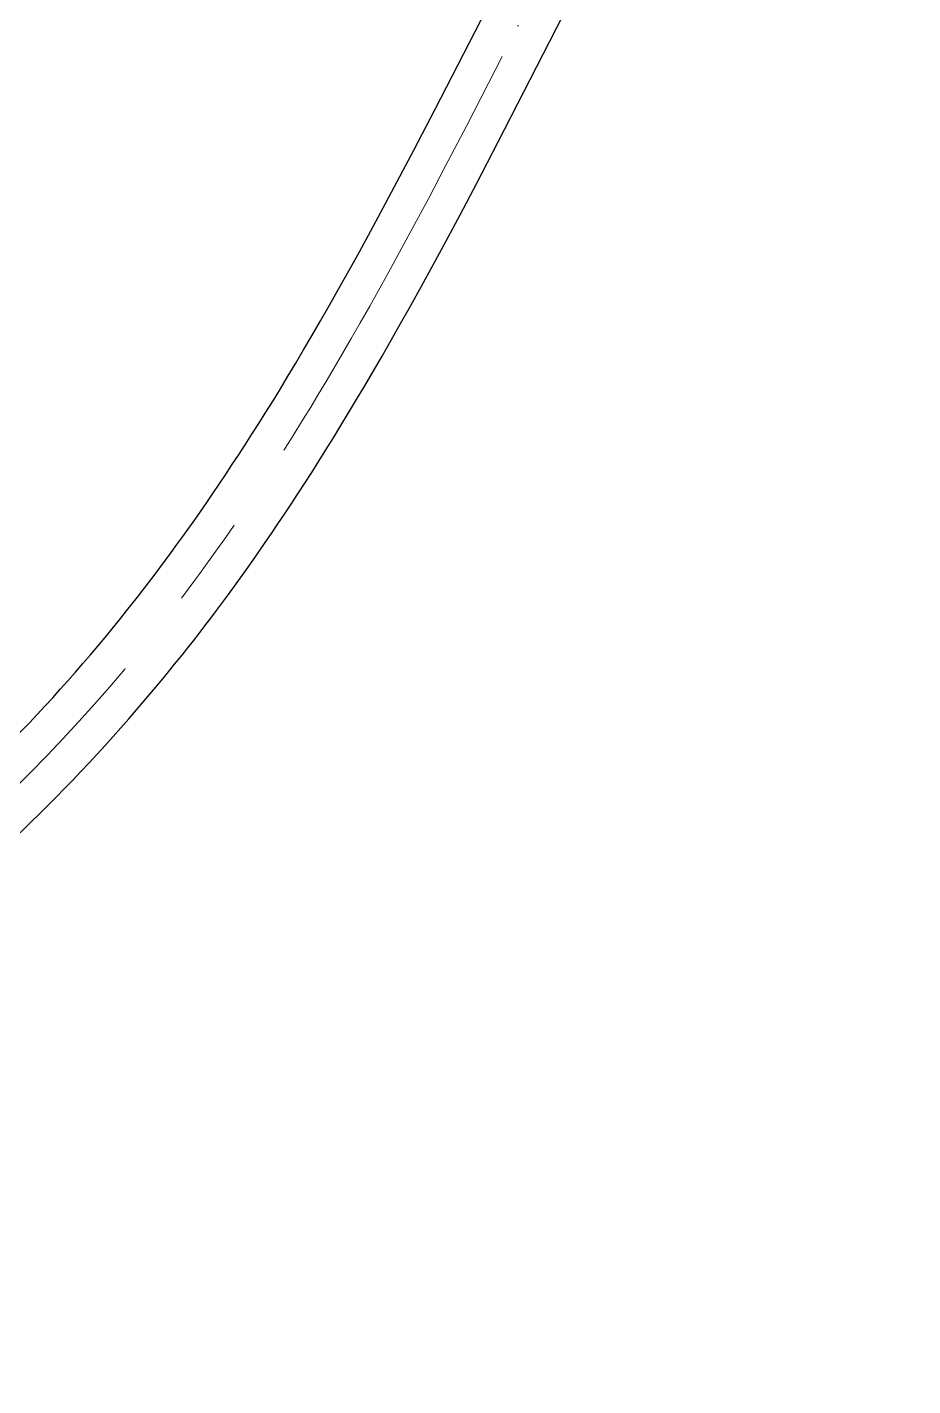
# Model space of a CAD drawing. Header units: metres. Extents: x 2498305 to 2504975, y 1114161 to 1117767.
# Drawn here: x 2498894.98 to 2498907.47, y 1114378.37 to 1114397.53 of the extents above; entities that cross this region are included whole.
import ezdxf

# ---------------------------------------------------------------- set-up
doc = ezdxf.new("R2010")
doc.units = ezdxf.units.M
doc.linetypes.add('AXESX2', pattern=[101.6, 63.5, -12.7, 12.7, -12.7])
doc.layers.add('AXES', color=7, linetype='AXESX2', lineweight=9)
doc.layers.add('RAILS', color=5, linetype='Continuous', true_color=0x0000ff)

msp = doc.modelspace()

# ---------------------------------------------------------------- linework, layer by layer
at = {"layer": 'AXES', "ltscale": 0.1, "flags": 128}
msp.add_lwpolyline([(2498865.298, 1114369.035), (2498865.7, 1114369.333, -0.03738), (2498872.015, 1114373.315), (2498884.607, 1114379.997), (2498886.002, 1114380.741), (2498886.579, 1114381.052), (2498887.019, 1114381.293), (2498887.39, 1114381.498), (2498887.716, 1114381.681), (2498888.009, 1114381.847), (2498888.279, 1114382.001), (2498888.529, 1114382.146), (2498888.763, 1114382.283), (2498888.983, 1114382.414), (2498889.193, 1114382.54), (2498889.392, 1114382.661), (2498889.583, 1114382.778), (2498889.765, 1114382.891), (2498889.941, 1114383.002), (2498890.111, 1114383.109), (2498890.275, 1114383.214), (2498890.433, 1114383.317), (2498890.587, 1114383.418), (2498890.736, 1114383.517), (2498890.881, 1114383.614), (2498891.022, 1114383.71), (2498891.16, 1114383.804), (2498891.294, 1114383.897), (2498891.425, 1114383.988), (2498891.553, 1114384.079), (2498891.678, 1114384.168), (2498891.8, 1114384.256), (2498891.92, 1114384.343), (2498892.037, 1114384.43), (2498892.152, 1114384.515), (2498892.264, 1114384.6), (2498892.374, 1114384.684), (2498892.483, 1114384.767), (2498892.589, 1114384.85), (2498892.693, 1114384.932), (2498892.796, 1114385.013), (2498892.897, 1114385.094), (2498892.996, 1114385.174), (2498893.093, 1114385.254), (2498893.093, 1114385.254, 0.052534), (2498896.77, 1114388.986), (2498896.848, 1114389.084), (2498896.927, 1114389.185), (2498897.006, 1114389.286), (2498897.086, 1114389.39), (2498897.166, 1114389.496), (2498897.247, 1114389.603), (2498897.329, 1114389.713), (2498897.411, 1114389.824), (2498897.494, 1114389.938), (2498897.578, 1114390.054), (2498897.662, 1114390.173), (2498897.748, 1114390.294), (2498897.834, 1114390.417), (2498897.922, 1114390.543), (2498898.01, 1114390.673), (2498898.1, 1114390.805), (2498898.191, 1114390.94), (2498898.283, 1114391.079), (2498898.376, 1114391.222), (2498898.471, 1114391.368), (2498898.568, 1114391.519), (2498898.666, 1114391.674), (2498898.767, 1114391.834), (2498898.869, 1114392), (2498898.975, 1114392.171), (2498899.082, 1114392.348), (2498899.193, 1114392.533), (2498899.307, 1114392.725), (2498899.425, 1114392.926), (2498899.547, 1114393.138), (2498899.675, 1114393.36), (2498899.809, 1114393.596), (2498899.95, 1114393.848), (2498900.1, 1114394.12), (2498900.262, 1114394.416), (2498900.439, 1114394.744), (2498900.639, 1114395.118), (2498900.873, 1114395.562), (2498901.176, 1114396.143), (2498901.899, 1114397.55), (2498901.899, 1114397.55), (2498938.997, 1114470.051), (2498940.109, 1114472.234), (2498940.565, 1114473.14), (2498940.911, 1114473.838), (2498941.199, 1114474.427), (2498941.451, 1114474.948), (2498941.676, 1114475.419), (2498941.881, 1114475.854), (2498942.07, 1114476.26), (2498942.245, 1114476.642), (2498942.409, 1114477.004), (2498942.564, 1114477.349), (2498942.71, 1114477.68), (2498942.848, 1114477.997), (2498942.979, 1114478.304), (2498943.105, 1114478.6), (2498943.225, 1114478.887), (2498943.302, 1114479.074), (2498943.302, 1114479.074, 0.031571), (2498945.729, 1114486.243), (2498945.782, 1114486.439), (2498945.861, 1114486.739), (2498945.941, 1114487.051), (2498946.023, 1114487.374), (2498946.106, 1114487.711), (2498946.191, 1114488.062), (2498946.278, 1114488.43), (2498946.368, 1114488.817), (2498946.461, 1114489.227), (2498946.557, 1114489.664), (2498946.659, 1114490.134), (2498946.766, 1114490.645), (2498946.883, 1114491.212), (2498947.012, 1114491.855), (2498947.16, 1114492.619), (2498947.349, 1114493.616), (2498947.792, 1114496.025), (2498947.792, 1114496.025), (2498948.331, 1114498.985, -0.073358), (2498953.011, 1114512.807), (2498953.239, 1114513.252)], format="xyb", dxfattribs=at)
at = {"layer": 'RAILS', "flags": 128}
for points in [[(2498893.41, 1114384.867, 0.052547), (2498897.161, 1114388.675), (2498897.241, 1114388.775), (2498897.321, 1114388.877), (2498897.402, 1114388.981), (2498897.483, 1114389.086), (2498897.565, 1114389.194), (2498897.647, 1114389.304), (2498897.73, 1114389.415), (2498897.814, 1114389.529), (2498897.899, 1114389.645), (2498897.984, 1114389.763), (2498898.07, 1114389.883), (2498898.157, 1114390.006), (2498898.245, 1114390.132), (2498898.334, 1114390.26), (2498898.423, 1114390.391), (2498898.514, 1114390.525), (2498898.607, 1114390.663), (2498898.7, 1114390.804), (2498898.795, 1114390.949), (2498898.891, 1114391.097), (2498898.989, 1114391.25), (2498899.089, 1114391.407), (2498899.191, 1114391.57), (2498899.295, 1114391.737), (2498899.401, 1114391.91), (2498899.51, 1114392.09), (2498899.622, 1114392.277), (2498899.738, 1114392.471), (2498899.857, 1114392.675), (2498899.981, 1114392.888), (2498900.109, 1114393.113), (2498900.244, 1114393.351), (2498900.387, 1114393.605), (2498900.538, 1114393.879), (2498900.701, 1114394.177), (2498900.88, 1114394.508), (2498901.081, 1114394.884), (2498901.316, 1114395.33), (2498901.62, 1114395.914), (2498902.344, 1114397.322), (2498939.442, 1114469.824)], [(2498892.776, 1114385.64, 0.052521), (2498896.379, 1114389.297), (2498896.455, 1114389.394), (2498896.533, 1114389.492), (2498896.61, 1114389.592), (2498896.689, 1114389.694), (2498896.767, 1114389.798), (2498896.847, 1114389.903), (2498896.927, 1114390.011), (2498897.008, 1114390.12), (2498897.089, 1114390.232), (2498897.172, 1114390.346), (2498897.255, 1114390.462), (2498897.339, 1114390.581), (2498897.424, 1114390.703), (2498897.51, 1114390.827), (2498897.597, 1114390.954), (2498897.685, 1114391.084), (2498897.775, 1114391.218), (2498897.865, 1114391.355), (2498897.957, 1114391.495), (2498898.051, 1114391.639), (2498898.146, 1114391.788), (2498898.244, 1114391.941), (2498898.343, 1114392.099), (2498898.444, 1114392.262), (2498898.548, 1114392.431), (2498898.654, 1114392.607), (2498898.764, 1114392.789), (2498898.876, 1114392.979), (2498898.993, 1114393.178), (2498899.114, 1114393.387), (2498899.241, 1114393.608), (2498899.373, 1114393.842), (2498899.513, 1114394.091), (2498899.662, 1114394.361), (2498899.823, 1114394.655), (2498899.999, 1114394.981), (2498900.197, 1114395.352), (2498900.431, 1114395.795), (2498900.732, 1114396.373), (2498901.454, 1114397.778)]]:
    msp.add_lwpolyline(points, format="xyb", dxfattribs=at)

doc.saveas('drawing.dxf')
